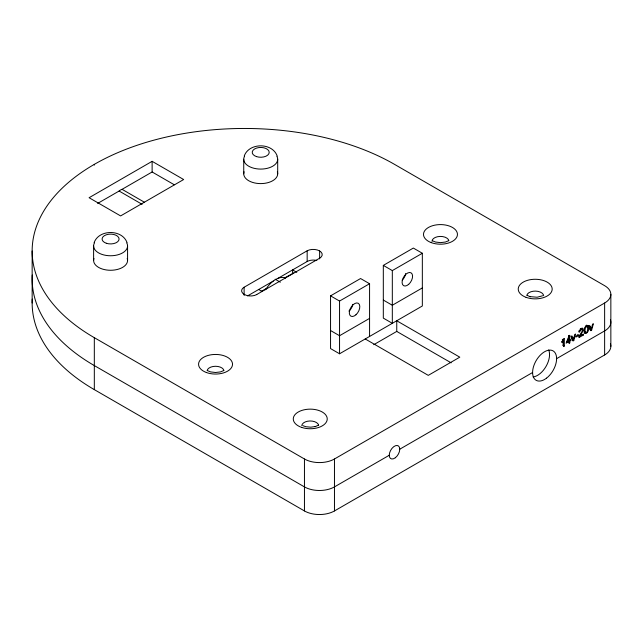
<?xml version="1.0" encoding="UTF-8"?>
<svg xmlns="http://www.w3.org/2000/svg" width="643" height="643" viewBox="0 0 643 643"><rect width="100%" height="100%" fill="white"/><g stroke="black" fill="none" stroke-linecap="round" stroke-linejoin="round"><path stroke-width="0.96" d="M32.15 302.974L32.15 251.019M610.85 346.296L610.85 294.341M579.166 332.037C579.705 330.807 583.531 326.765 582.084 331.402A16.38 9.46 -60 0 1 580.677 333.725A8.182 4.726 -60 0 0 579.013 336.819M581.256 329.546L581.087 328.653L580.308 328.557M573.387 339.689L572.069 336.048L571.217 336.538L573.026 341.007L573.773 340.573L575.565 334.022L574.746 334.497L573.387 339.689L572.157 338.982L572.583 337.262M588.015 325.406L589.036 326.242L590.845 330.719L591.592 330.285L593.393 323.734L592.565 324.209L591.214 329.401L589.977 328.694L590.411 326.974M582.011 329.537L582.028 328.227M571.932 340.211L573.098 337.816M589.936 329.811L590.7 328.34M94.103 242.724C98.837 229.117 122.347 229.117 127.081 242.724M244.227 156.048C248.962 142.449 272.471 142.449 277.205 156.048M587.276 331.515L587.654 329.264A17.715 10.224 -60 0 0 587.654 328.364L586.729 325.061M585.918 332.101L584.27 333.026M152.126 161.329L89.088 197.722L120.611 215.919L183.649 179.526L152.126 161.329L152.126 171.978L122.074 189.331A8.488 4.903 -60 0 0 119.116 191.035L97.664 203.421M256.726 294.526L319.764 258.124A8.825 5.096 0 0 0 319.587 250.955A8.825 5.096 0 0 0 307.113 250.818L244.115 287.244L244.115 294.992M247.547 295.917L273.259 281.071M278.009 278.331L307.161 261.5A8.825 5.096 0 0 1 316.87 260.503M261.251 291.44L266.379 288.482M284.897 277.792L293.747 272.962M422.338 253.262L392.318 270.59L392.318 323.316L383.316 318.116L383.316 265.398L413.336 248.061L422.338 253.262L422.338 305.988L339.552 353.779L330.55 348.578L330.55 295.86L360.562 278.532L369.572 283.732L369.572 336.45M330.55 295.86L339.552 301.061L369.572 283.732M369.572 318.389L339.552 335.726L330.55 330.526M422.338 287.927L392.318 305.256L383.316 300.056M373.752 344.696L396.755 331.418L451.153 362.829M94.32 164.359A212.262 122.548 0 0 0 94.32 337.671L304.452 458.989A21.227 12.257 0 0 0 334.464 458.989L604.629 303.014A21.227 12.257 0 0 0 604.629 285.677L394.505 164.359A212.262 122.548 0 0 0 94.32 164.359L94.32 165.114M589.036 326.242L589.888 325.752L591.214 329.401M569.425 338.998L568.541 339.504L570.654 340.581L570.654 339.705L569.77 340.219L569.77 335.3L569.111 335.678L566.121 343.193L568.967 341.554L568.967 343.346L569.77 342.88L569.77 341.087L568.541 340.38L568.541 342.172L569.77 342.88M568.541 340.38L569.425 339.866M578.435 335.63L575.967 337.053L575.967 336.185L578.435 334.754L578.435 335.63L577.205 334.915M569.77 341.087L570.654 340.581M562.938 345.404L564.329 346.022L564.329 338.403L563.807 338.7A5.723 3.303 -60 0 1 561.886 341.634M579.134 336.048L580.492 335.268M581.031 334.955L581.569 334.649M578.901 335.268L580.131 335.984L583.346 334.127L583.346 335.043L579.013 337.543A2.074 1.198 -60 0 1 579.11 336.836M564.329 346.022L563.517 346.489L563.517 340.549L562.287 339.834M389.248 455.268L334.464 486.896A21.227 12.257 0 0 1 304.452 486.896L94.32 365.578A212.262 122.548 0 0 1 32.254 275.027M399.761 449.2L532.589 372.514M556.605 358.649L604.629 330.92A21.227 12.257 0 0 0 610.4 319.74M32.254 299.067A212.262 122.548 0 0 0 94.32 389.626L304.452 510.944A21.227 12.257 0 0 0 334.464 510.944L604.629 354.96A21.227 12.257 0 0 0 610.4 343.788M318.365 425.248L315.07 426.671L315.673 426.47L310.818 427.185L305.883 426.735L302.861 425.658M448.235 240.9L445.374 242.049L440.471 242.636L435.576 242.049L432.707 240.9M223.306 370.762L220.445 371.919L215.542 372.498L210.639 371.919L207.777 370.762M542.604 295.78L537.146 297.235L529.792 296.6M530.387 296.793L527.099 295.37M590.362 329.57L591.592 330.285M578.764 330.984L579.994 331.7M582.116 334.336L583.346 335.043M572.535 339.858L573.773 340.573M383.316 265.398L392.318 270.59M152.126 171.978L174.277 184.766M296.793 272.343L292.589 269.915L292.589 273.347M122.074 189.331L144.217 202.119M275.124 279.191L280.34 282.197M119.116 191.035L142.119 204.321M365.232 338.974L428.27 375.367L459.793 357.17L396.755 320.777L396.755 331.418M258.687 289.487L262.055 291.424M585.411 332.592L585.042 330.767A16.935 9.782 -60 0 1 585.042 329.875L585.452 327.528A1.607 0.932 -60 0 1 587.284 326.54L587.236 326.974M587.806 325.535L588.032 326.089M588.908 325.72L589.977 328.694M571.088 336.008L572.157 338.982M586.368 326.901L586.046 325.832A1.607 0.932 -60 0 0 585.853 325.663M604.629 303.014L604.629 354.96M568.541 335.574L568.541 337.543M563.091 339.118L563.091 345.315M561.91 341.698L561.91 342.598A7.041 4.067 -60 0 0 563.517 340.549M339.552 301.061L339.552 353.779M334.464 458.989L334.464 510.944M319.627 250.923L319.627 258.92M307.161 250.85L307.161 261.5M304.452 458.989L304.452 510.944M277.696 159.279L277.696 173.795M244.252 294.446L244.252 295.113M243.737 159.279L243.737 173.795M127.571 245.956L127.571 260.471M94.32 337.671L94.32 389.626M93.613 245.956L93.613 260.471M256.774 294.55A8.825 5.096 0 0 1 244.3 294.422A8.825 5.096 0 0 1 244.067 287.22M265.575 289.72A21.396 12.354 -60 0 1 285.588 278.049M126.775 242.982A16.983 9.806 0 0 1 110.588 255.761A16.983 9.806 0 0 1 94.408 242.982M127.21 258.462A16.983 9.806 0 0 1 110.588 270.269A16.983 9.806 0 0 1 93.974 258.462M276.9 156.305A16.983 9.806 0 0 1 260.712 169.085A16.983 9.806 0 0 1 244.533 156.305M277.334 171.785A16.983 9.806 0 0 1 260.712 183.601A16.983 9.806 0 0 1 244.099 171.785M431.983 241.318A8.488 4.903 0 0 1 440.037 236.423A8.488 4.903 0 0 1 448.918 240.812M526.81 295.274A8.488 4.903 0 0 1 535.595 291.102A8.488 4.903 0 0 1 543.681 295.724M301.776 425.594A8.488 4.903 0 0 1 309.862 420.98A8.488 4.903 0 0 1 318.647 425.144M207.094 370.673A8.488 4.903 0 0 1 215.542 366.277A8.488 4.903 0 0 1 223.989 370.673M548.704 349.961A16.983 9.806 -60 0 1 546.036 366.414A16.983 9.806 -60 0 1 533.119 376.959M585.452 331.748A1.672 0.964 -60 0 1 584.125 331.957M587.332 331.523A1.672 0.964 -60 0 1 585.355 332.664M579.102 332.061A3.135 1.808 -60 0 1 580.525 329.144A3.135 1.808 -60 0 1 582.791 328.332L583.153 330.582L580.75 334.818A4.469 2.58 -60 0 0 580.123 335.976M352.838 304.388A7.427 4.324 -60.3 0 1 348.892 311.099M405.701 273.5A7.427 4.316 -59.8 0 1 402.205 280.107M584.214 330.639C583.884 337.077 590.097 331.137 588.466 327.681C588.281 322.69 583.088 327.737 584.214 330.639M568.967 337.31L566.917 341.867L568.967 340.686L568.967 337.31M106.344 243.271A8.488 4.903 0 0 0 119.084 239.019A8.488 4.903 0 0 0 106.344 234.775A8.488 4.903 0 0 0 106.344 243.271M256.469 156.595A8.488 4.903 0 0 0 269.208 152.351A8.488 4.903 0 0 0 256.469 148.107A8.488 4.903 0 0 0 256.469 156.595M431.244 242.62A16.983 9.806 0 0 0 457.43 234.888A16.983 9.806 0 0 0 432.747 225.661A16.983 9.806 0 0 0 431.244 242.62M526.046 297.323A16.983 9.806 0 0 0 552.168 289.519A16.983 9.806 0 0 0 527.405 280.364A16.983 9.806 0 0 0 526.046 297.323M301.688 427.41A16.983 9.806 0 0 0 327.239 418.995A16.983 9.806 0 0 0 301.84 410.427A16.983 9.806 0 0 0 301.688 427.41M206.315 372.482A16.983 9.806 0 0 0 232.501 364.75A16.983 9.806 0 0 0 207.81 355.523A16.983 9.806 0 0 0 206.315 372.482M546.51 378.172A16.983 9.806 -60 0 0 553.904 351.456A16.983 9.806 -60 0 0 533.377 367.137A16.983 9.806 -60 0 0 546.51 378.172M395.349 457.736A7.427 4.292 -60 0 0 398.572 446.049A7.427 4.292 -60 0 0 389.594 452.929A7.427 4.292 -60 0 0 395.349 457.736M355.925 314.797A7.427 4.292 -60 0 0 358.28 303.295A7.427 4.292 -60 0 0 349.487 311.083A7.427 4.292 -60 0 0 355.925 314.797M408.691 284.335A7.427 4.292 -60 0 0 411.046 272.825A7.427 4.292 -60 0 0 402.261 280.621A7.427 4.292 -60 0 0 408.691 284.335"/></g></svg>
